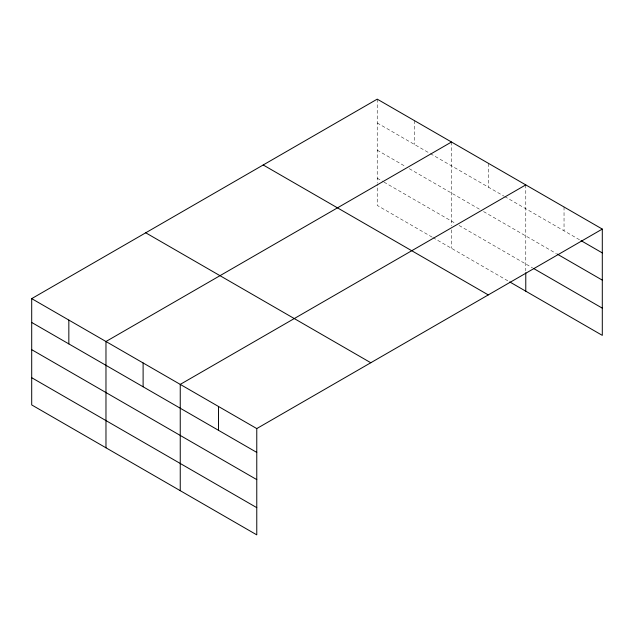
<?xml version="1.0" encoding="UTF-8"?>
<svg xmlns="http://www.w3.org/2000/svg" width="634" height="634" viewBox="0 0 634 634"><rect width="100%" height="100%" fill="white"/><g stroke="black" fill="none" stroke-linecap="round" stroke-linejoin="round"><path stroke-width="0.48" stroke-dasharray="3.17 2.38" d="M377.23 122.972L429.559 153.182M430.407 153.666L503.832 196.065M504.68 196.548L580.197 240.151M377.23 150.179L405.926 166.75M409.302 168.699L480.2 209.632M483.576 211.582L556.383 253.616M377.23 178.217L383.142 181.625M383.982 182.117L455.727 223.533M459.103 225.482L532.576 267.905M432.095 237.1L377.23 205.424L377.23 184.05M432.935 237.591L508.896 281.441M564.038 206.993L564.038 230.824M525.776 184.898L525.776 270.781M488.64 163.461L488.64 187.292M451.503 142.016L451.503 225.958M451.503 229.841L451.503 248.306M414.367 120.579L414.367 144.409M377.23 99.142L377.23 183.075"/><path stroke-width="0.95" d="M602.3 229.08L377.23 99.142L31.7 298.63L31.7 404.92L256.77 534.858L256.77 428.576L602.3 229.08L602.3 335.37L509.744 281.932M451.503 142.016L105.973 341.512L105.973 447.802M525.776 184.898L180.246 384.394L180.246 490.684M581.045 240.643L602.3 252.911M557.238 254.107L602.3 280.125M533.432 268.396L602.3 308.156M263.205 164.975L488.275 294.913M145.725 232.797L370.795 362.743M31.7 298.63L256.77 428.576M31.7 322.46L256.77 452.407M31.7 349.675L256.77 479.613M31.7 377.706L256.77 507.652M525.776 272.723L525.776 291.188M218.508 406.481L218.508 430.312M143.11 362.949L143.11 386.78M68.837 320.075L68.837 343.905"/></g></svg>
